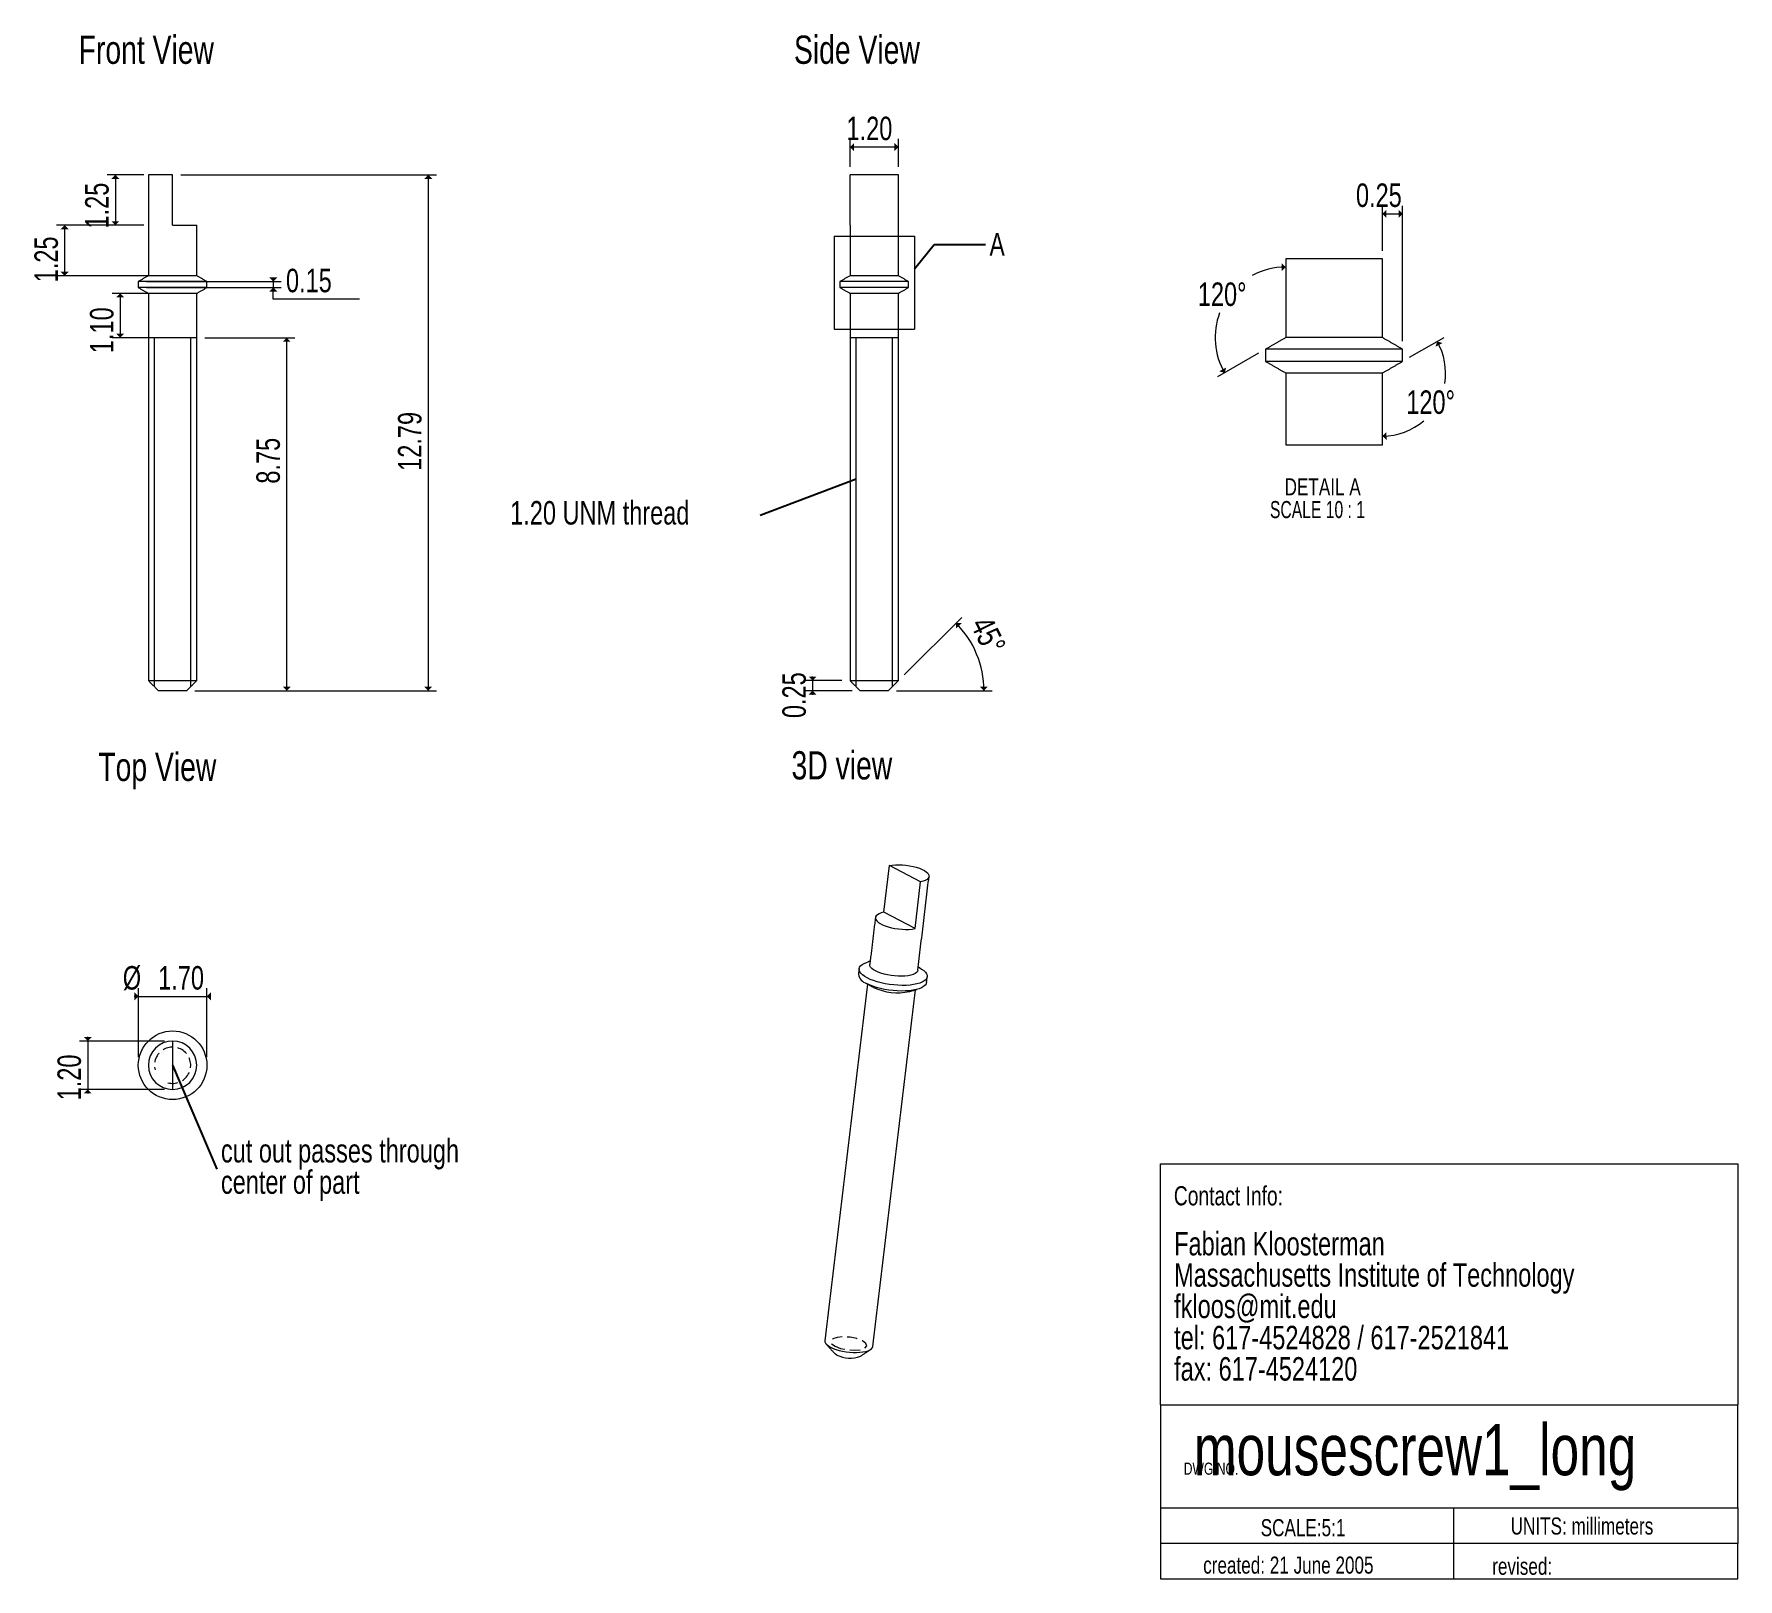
# Model space of a CAD drawing. Header units: millimetres. Extents: x 58 to 269, y 5 to 197.
import ezdxf

# ---------------------------------------------------------------- set-up
doc = ezdxf.new("R2010")
doc.units = ezdxf.units.MM
doc.linetypes.add('HIDDEN', pattern=[1.905, 1.27, -0.635])
doc.styles.add('SLDTEXTSTYLE0', font='TXT', dxfattribs={"width": 0.75})
doc.styles.add('SLDTEXTSTYLE1', font='TXT', dxfattribs={"width": 0.6875})
doc.dimstyles.new('SLDDIMSTYLE0', dxfattribs={"dimtxt": 2.910417, "dimasz": 0.5, "dimexe": 0, "dimexo": 0.0625, "dimgap": 0.727604, "dimtad": 1, "dimtoh": 1, "dimlfac": 0.2, "dimrnd": 1e-09, "dimzin": 4, "dimdsep": 46, "dimtxsty": 'SLDTEXTSTYLE0', "dimsah": 1, "dimcen": 0.09, "dimadec": 0, "dimazin": 0, "dimtfac": 1, "dimtofl": 0, "dimtmove": 0, "dimatfit": 3, "dimfxl": 0, "dimtolj": 1, "dimtzin": 12, "dimarcsym": 0})
doc.dimstyles.new('SLDDIMSTYLE1', dxfattribs={"dimtxt": 2.910417, "dimasz": 0.5, "dimexe": 0, "dimexo": 0.0625, "dimgap": 0.727604, "dimtad": 1, "dimtoh": 1, "dimlfac": 0.2, "dimrnd": 1e-09, "dimzin": 12, "dimdsep": 46, "dimtxsty": 'SLDTEXTSTYLE0', "dimsah": 1, "dimcen": 0.09, "dimadec": 0, "dimazin": 0, "dimtfac": 1, "dimtofl": 0, "dimtmove": 0, "dimatfit": 3, "dimfxl": 0, "dimtolj": 1, "dimtzin": 12, "dimarcsym": 0})
doc.dimstyles.new('SLDDIMSTYLE10', dxfattribs={"dimtxt": 2.910417, "dimasz": 0.5, "dimexe": 0, "dimexo": 0.0625, "dimgap": 0.727604, "dimtad": 1, "dimtoh": 1, "dimlfac": 0.1, "dimrnd": 1e-09, "dimzin": 12, "dimdsep": 46, "dimtxsty": 'SLDTEXTSTYLE0', "dimsah": 1, "dimcen": 0.09, "dimadec": 0, "dimazin": 0, "dimtfac": 1, "dimtofl": 0, "dimtmove": 0, "dimatfit": 3, "dimfxl": 0, "dimtolj": 1, "dimtzin": 12, "dimarcsym": 0})
doc.dimstyles.new('SLDDIMSTYLE2', dxfattribs={"dimtxt": 2.910417, "dimasz": 0.5, "dimexe": 0, "dimexo": 0.0625, "dimgap": 0.727604, "dimtad": 0, "dimtih": 1, "dimtoh": 1, "dimlfac": 0.2, "dimrnd": 1e-09, "dimzin": 12, "dimdsep": 46, "dimtxsty": 'SLDTEXTSTYLE0', "dimsah": 1, "dimcen": 0.09, "dimadec": 0, "dimazin": 0, "dimtfac": 1, "dimtofl": 0, "dimtmove": 0, "dimatfit": 3, "dimfxl": 0, "dimtolj": 1, "dimtzin": 12, "dimarcsym": 0})
doc.dimstyles.new('SLDDIMSTYLE3', dxfattribs={"dimtxt": 2.910417, "dimasz": 0.5, "dimexe": 0, "dimexo": 0.0625, "dimgap": 0.727604, "dimtad": 2, "dimlfac": 0.2, "dimrnd": 1e-09, "dimzin": 12, "dimdsep": 46, "dimtxsty": 'SLDTEXTSTYLE0', "dimsah": 1, "dimcen": 0.09, "dimadec": 0, "dimazin": 0, "dimtfac": 1, "dimtofl": 0, "dimtmove": 0, "dimatfit": 3, "dimfxl": 0, "dimtolj": 1, "dimtzin": 12, "dimarcsym": 0})
doc.dimstyles.new('SLDDIMSTYLE4', dxfattribs={"dimtxt": 2.910417, "dimasz": 0.5, "dimexe": 0, "dimexo": 0.0625, "dimgap": 0.727604, "dimtad": 1, "dimtoh": 1, "dimdec": 4, "dimlfac": 0.2, "dimzin": 12, "dimdsep": 46, "dimtxsty": 'SLDTEXTSTYLE0', "dimsah": 1, "dimcen": 0.09, "dimazin": 0, "dimtfac": 1, "dimtofl": 0, "dimtmove": 0, "dimatfit": 3, "dimfxl": 0, "dimtolj": 1, "dimtzin": 12, "dimarcsym": 0})
doc.dimstyles.new('SLDDIMSTYLE5', dxfattribs={"dimtxt": 0, "dimasz": 0.5, "dimexe": 0, "dimexo": 0.0625, "dimgap": 0, "dimtad": 0, "dimtih": 1, "dimtoh": 1, "dimdec": 0, "dimrnd": 1e-09, "dimzin": 0, "dimdsep": 46, "dimtxsty": 'Standard', "dimsah": 1, "dimcen": 0.09, "dimadec": 0, "dimazin": 0, "dimtfac": 0.5, "dimtdec": 0, "dimtofl": 0, "dimtmove": 0, "dimatfit": 3, "dimfxl": 0, "dimtolj": 1, "dimtzin": 0, "dimarcsym": 0})
doc.dimstyles.new('SLDDIMSTYLE6', dxfattribs={"dimtxt": 0, "dimasz": 6, "dimexe": 0, "dimexo": 0.0625, "dimgap": 0, "dimtad": 0, "dimtih": 1, "dimtoh": 1, "dimdec": 0, "dimrnd": 1e-09, "dimzin": 0, "dimdsep": 46, "dimtxsty": 'Standard', "dimblk1": 'NONE', "dimblk2": 'NONE', "dimsah": 1, "dimcen": 0.09, "dimadec": 0, "dimazin": 0, "dimtfac": 6, "dimtdec": 0, "dimtofl": 0, "dimtmove": 0, "dimatfit": 3, "dimldrblk": 'NONE', "dimfxl": 0, "dimtolj": 1, "dimtzin": 0, "dimarcsym": 0})
doc.dimstyles.new('SLDDIMSTYLE7', dxfattribs={"dimtxt": 2.910417, "dimasz": 0.5, "dimexe": 0, "dimexo": 0.0625, "dimgap": 0.727604, "dimtad": 1, "dimtoh": 1, "dimlfac": 0.2, "dimrnd": 1e-09, "dimzin": 4, "dimdsep": 46, "dimtxsty": 'SLDTEXTSTYLE0', "dimsah": 1, "dimcen": 0.09, "dimadec": 0, "dimazin": 0, "dimtfac": 1, "dimtofl": 0, "dimtmove": 0, "dimatfit": 3, "dimfxl": 0, "dimtolj": 1, "dimtzin": 12, "dimarcsym": 0})
doc.dimstyles.new('SLDDIMSTYLE8', dxfattribs={"dimtxt": 2.910417, "dimasz": 0.5, "dimexe": 0, "dimexo": 0.0625, "dimgap": 0.727604, "dimtad": 1, "dimtoh": 1, "dimlfac": 0.2, "dimrnd": 1e-09, "dimzin": 4, "dimdsep": 46, "dimtxsty": 'SLDTEXTSTYLE0', "dimsah": 1, "dimcen": 0.09, "dimadec": 0, "dimazin": 0, "dimtfac": 1, "dimtofl": 0, "dimtmove": 0, "dimatfit": 3, "dimfxl": 0, "dimtolj": 1, "dimtzin": 12, "dimarcsym": 0})
doc.dimstyles.new('SLDDIMSTYLE9', dxfattribs={"dimtxt": 2.910417, "dimasz": 0.5, "dimexe": 0, "dimexo": 0.0625, "dimgap": 0.727604, "dimtad": 0, "dimtih": 1, "dimtoh": 1, "dimdec": 4, "dimlfac": 0.1, "dimzin": 12, "dimdsep": 46, "dimtxsty": 'SLDTEXTSTYLE0', "dimsah": 1, "dimcen": 0.09, "dimazin": 0, "dimtfac": 1, "dimtofl": 0, "dimtmove": 0, "dimatfit": 3, "dimfxl": 0, "dimtolj": 1, "dimtzin": 12, "dimarcsym": 0})

# ---------------------------------------------------------------- blocks, each defined once
blk = doc.blocks.new('SW_NOTE_0')
at = {"color": 0, "linetype": 'Continuous', "lineweight": 0, "char_height": 2.9104, "attachment_point": 1, "style": 'SLDTEXTSTYLE0'}
for s, insert in [('Fabian Kloosterman', (0, 3.75)), ('Massachusetts Institute of Technology', (0, -0.13)), ('fkloos@mit.edu', (0, -4.01)), ('tel: 617-4524828 / 617-2521841', (0, -7.89)), ('fax: 617-4524120', (0, -11.77))]:
    blk.add_mtext(s, dxfattribs=dict(at, insert=insert))
blk = doc.blocks.new('*D2')
at = {"color": 7, "linetype": 'Continuous', "lineweight": 0}
for p, q in [((73.8, 164.79), (67.3, 164.79)), ((68.3, 164.79), (68.3, 159.29)), ((73.8, 159.29), (67.3, 159.29))]:
    blk.add_line(p, q, dxfattribs=at)
for points in [[(68.3, 164.79), (67.8, 164.29), (68.8, 164.29)], [(68.3, 159.29), (68.8, 159.79), (67.8, 159.79)]]:
    blk.add_solid(points, dxfattribs=at)
at = {"color": 7, "linetype": 'Continuous', "lineweight": 0, "insert": (64.55, 157.38), "char_height": 2.91, "attachment_point": 1, "rotation": 90, "style": 'SLDTEXTSTYLE0'}
blk.add_mtext('1.10', dxfattribs=at)
blk = doc.blocks.new('*D3')
at = {"color": 7, "linetype": 'Continuous', "lineweight": 0}
for p, q in [((71.07, 173.23), (60.41, 173.23)), ((61.41, 173.23), (61.41, 166.98)), ((73.8, 166.98), (60.41, 166.98))]:
    blk.add_line(p, q, dxfattribs=at)
for points in [[(61.41, 173.23), (60.91, 172.73), (61.91, 172.73)], [(61.41, 166.98), (61.91, 167.48), (60.91, 167.48)]]:
    blk.add_solid(points, dxfattribs=at)
at = {"color": 7, "linetype": 'Continuous', "lineweight": 0, "insert": (57.66, 166.16), "char_height": 2.91, "attachment_point": 1, "rotation": 90, "style": 'SLDTEXTSTYLE0'}
blk.add_mtext('1.25', dxfattribs=at)
blk = doc.blocks.new('*D4')
at = {"color": 7, "linetype": 'Continuous', "lineweight": 0}
for p, q in [((78.8, 159.29), (89.95, 159.29)), ((88.95, 115.54), (88.95, 159.29)), ((78.8, 115.54), (89.95, 115.54))]:
    blk.add_line(p, q, dxfattribs=at)
for points in [[(88.95, 159.29), (88.45, 158.79), (89.45, 158.79)], [(88.95, 115.54), (89.45, 116.04), (88.45, 116.04)]]:
    blk.add_solid(points, dxfattribs=at)
at = {"color": 7, "linetype": 'Continuous', "lineweight": 0, "insert": (85.19, 141.2), "char_height": 2.91, "attachment_point": 1, "rotation": 90, "style": 'SLDTEXTSTYLE0'}
blk.add_mtext('8.75', dxfattribs=at)
blk = doc.blocks.new('*D5')
at = {"color": 7, "linetype": 'Continuous', "lineweight": 0}
for p, q in [((71.24, 179.48), (66.7, 179.48)), ((67.7, 179.48), (67.7, 173.23)), ((71.24, 173.23), (66.7, 173.23))]:
    blk.add_line(p, q, dxfattribs=at)
for points in [[(67.7, 179.48), (67.2, 178.98), (68.2, 178.98)], [(67.7, 173.23), (68.2, 173.73), (67.2, 173.73)]]:
    blk.add_solid(points, dxfattribs=at)
at = {"color": 7, "linetype": 'Continuous', "lineweight": 0, "insert": (63.95, 172.83), "char_height": 2.91, "attachment_point": 1, "rotation": 90, "style": 'SLDTEXTSTYLE0'}
blk.add_mtext('1.25', dxfattribs=at)
blk = doc.blocks.new('*D6')
at = {"color": 7, "linetype": 'Continuous', "lineweight": 0}
for p, q in [((71.55, 166.26), (88.28, 166.26)), ((71.55, 165.51), (88.28, 165.51)), ((87.28, 166.26), (87.28, 166.76)), ((87.28, 166.26), (87.28, 165.51)), ((87.28, 164.09), (87.28, 165.51)), ((97.97, 164.09), (87.28, 164.09))]:
    blk.add_line(p, q, dxfattribs=at)
for points in [[(87.28, 166.26), (87.78, 166.76), (86.78, 166.76)], [(87.28, 165.51), (86.78, 165.01), (87.78, 165.01)]]:
    blk.add_solid(points, dxfattribs=at)
at = {"color": 7, "linetype": 'Continuous', "lineweight": 0, "insert": (88.86, 167.84), "char_height": 2.91, "attachment_point": 1, "style": 'SLDTEXTSTYLE0'}
blk.add_mtext('0.15', dxfattribs=at)
blk = doc.blocks.new('*D7')
at = {"color": 7, "linetype": 'Continuous', "lineweight": 0}
for p, q in [((75.8, 179.48), (107.51, 179.48)), ((106.51, 179.48), (106.51, 115.54)), ((77.55, 115.54), (107.51, 115.54))]:
    blk.add_line(p, q, dxfattribs=at)
for points in [[(106.51, 179.48), (106.01, 178.98), (107.01, 178.98)], [(106.51, 115.54), (107.01, 116.04), (106.01, 116.04)]]:
    blk.add_solid(points, dxfattribs=at)
at = {"color": 7, "linetype": 'Continuous', "lineweight": 0, "insert": (102.75, 142.79), "char_height": 2.91, "attachment_point": 1, "rotation": 90, "style": 'SLDTEXTSTYLE0'}
blk.add_mtext('12.79', dxfattribs=at)
blk = doc.blocks.new('*D8')
at = {"color": 7, "linetype": 'Continuous', "lineweight": 0}
for p, q in [((157.81, 116.79), (153.17, 116.79)), ((154.17, 116.79), (154.17, 117.29)), ((154.17, 116.79), (154.17, 115.54)), ((159.06, 115.54), (153.17, 115.54)), ((154.17, 115.54), (154.17, 115.04))]:
    blk.add_line(p, q, dxfattribs=at)
for points in [[(154.17, 116.79), (154.67, 117.29), (153.67, 117.29)], [(154.17, 115.54), (153.67, 115.04), (154.67, 115.04)]]:
    blk.add_solid(points, dxfattribs=at)
at = {"color": 7, "linetype": 'Continuous', "lineweight": 0, "insert": (150.42, 112.14), "char_height": 2.91, "attachment_point": 1, "rotation": 90, "style": 'SLDTEXTSTYLE0'}
blk.add_mtext('0.25', dxfattribs=at)
blk = doc.blocks.new('*D9')
at = {"color": 7, "linetype": 'Continuous', "lineweight": 0}
for p, q in [((165.52, 117.49), (172.66, 124.63)), ((164.56, 115.54), (176.43, 115.54))]:
    blk.add_line(p, q, dxfattribs=at)
blk.add_arc((163.56, 115.54), 11.86, 0, 45, dxfattribs=at)
for points in [[(171.95, 123.92), (171.94, 123.22), (172.66, 123.91)], [(175.43, 115.54), (175.92, 116.05), (174.92, 116.02)]]:
    blk.add_solid(points, dxfattribs=at)
at = {"color": 7, "linetype": 'Continuous', "lineweight": 0, "insert": (176.3, 125.03), "char_height": 2.91, "attachment_point": 1, "rotation": 296.0898, "style": 'SLDTEXTSTYLE0'}
blk.add_mtext('45°', dxfattribs=at)
blk = doc.blocks.new('*D10')
at = {"color": 7, "linetype": 'Continuous', "lineweight": 0}
for p, q in [((158.81, 180.48), (158.81, 183.93)), ((164.81, 180.48), (164.81, 183.93)), ((164.81, 182.93), (158.81, 182.93))]:
    blk.add_line(p, q, dxfattribs=at)
for points in [[(158.81, 182.93), (159.31, 182.43), (159.31, 183.43)], [(164.81, 182.93), (164.31, 183.43), (164.31, 182.43)]]:
    blk.add_solid(points, dxfattribs=at)
at = {"color": 7, "linetype": 'Continuous', "lineweight": 0, "insert": (158.38, 186.69), "char_height": 2.91, "attachment_point": 1, "style": 'SLDTEXTSTYLE0'}
blk.add_mtext('1.20', dxfattribs=at)
blk = doc.blocks.new('SW_NOTE_1')
at = {"color": 0, "linetype": 'Continuous', "lineweight": 0, "insert": (-31, 1.81), "char_height": 2.9104, "attachment_point": 1, "style": 'SLDTEXTSTYLE0'}
blk.add_mtext('1.20 UNM thread', dxfattribs=at)
blk = doc.blocks.new('_NONE')
blk = doc.blocks.new('*D13')
at = {"color": 7, "linetype": 'Continuous', "lineweight": 0}
for p, q in [((70.55, 70.11), (70.55, 78.65)), ((79.05, 70.11), (79.05, 78.65)), ((70.55, 77.65), (70.05, 77.65)), ((70.55, 77.65), (79.05, 77.65)), ((79.05, 77.65), (79.55, 77.65))]:
    blk.add_line(p, q, dxfattribs=at)
for points in [[(70.55, 77.65), (70.05, 78.15), (70.05, 77.15)], [(79.05, 77.65), (79.55, 77.15), (79.55, 78.15)]]:
    blk.add_solid(points, dxfattribs=at)
at = {"color": 7, "linetype": 'Continuous', "lineweight": 0, "char_height": 2.91, "attachment_point": 1, "style": 'SLDTEXTSTYLE0'}
for s, insert in [('%%c', (68.62, 81.4)), ('1.70', (73.01, 81.4))]:
    blk.add_mtext(s, dxfattribs=dict(at, insert=insert))
blk = doc.blocks.new('*D14')
at = {"color": 7, "linetype": 'Continuous', "lineweight": 0}
for p, q in [((73.8, 72.11), (63.27, 72.11)), ((64.27, 72.11), (64.27, 72.61)), ((64.27, 72.11), (64.27, 66.11)), ((73.8, 66.11), (63.27, 66.11)), ((64.27, 66.11), (64.27, 65.61))]:
    blk.add_line(p, q, dxfattribs=at)
for points in [[(64.27, 72.11), (64.77, 72.61), (63.77, 72.61)], [(64.27, 66.11), (63.77, 65.61), (64.77, 65.61)]]:
    blk.add_solid(points, dxfattribs=at)
at = {"color": 7, "linetype": 'Continuous', "lineweight": 0, "insert": (60.52, 64.76), "char_height": 2.91, "attachment_point": 1, "rotation": 90, "style": 'SLDTEXTSTYLE0'}
blk.add_mtext('1.20', dxfattribs=at)
blk = doc.blocks.new('SW_NOTE_2')
at = {"color": 0, "linetype": 'Continuous', "lineweight": 0, "char_height": 2.9104, "attachment_point": 1, "style": 'SLDTEXTSTYLE0'}
for s, insert in [('cut out passes through', (0.5, 3.75)), ('center of part', (0.5, -0.13))]:
    blk.add_mtext(s, dxfattribs=dict(at, insert=insert))
blk = doc.blocks.new('*D16')
at = {"color": 7, "linetype": 'Continuous', "lineweight": 0}
blk.add_line((228.21, 156.86), (232.49, 159.33), dxfattribs=at)
for start, end in [(350.5354, 30), (270, 310.9765)]:
    blk.add_arc((224.84, 154.92), 7.83, start, end, dxfattribs=at)
for points in [[(231.63, 158.83), (231.42, 158.16), (232.3, 158.63)], [(224.84, 147.09), (225.36, 146.6), (225.33, 147.6)]]:
    blk.add_solid(points, dxfattribs=at)
at = {"color": 7, "linetype": 'Continuous', "lineweight": 0, "insert": (227.8, 152.76), "char_height": 2.91, "attachment_point": 1, "style": 'SLDTEXTSTYLE0'}
blk.add_mtext('120°', dxfattribs=at)
blk = doc.blocks.new('*D17')
at = {"color": 7, "linetype": 'Continuous', "lineweight": 0}
blk.add_line((209.48, 157.36), (204.4, 154.43), dxfattribs=at)
for start, end in [(90, 118.2734), (159.3674, 210)]:
    blk.add_arc((212.84, 159.3), 8.75, start, end, dxfattribs=at)
for points in [[(212.84, 168.06), (212.33, 168.54), (212.36, 167.54)], [(205.26, 154.93), (205.47, 155.6), (204.59, 155.13)]]:
    blk.add_solid(points, dxfattribs=at)
at = {"color": 7, "linetype": 'Continuous', "lineweight": 0, "insert": (201.95, 166.14), "char_height": 2.91, "attachment_point": 1, "style": 'SLDTEXTSTYLE0'}
blk.add_mtext('120°', dxfattribs=at)
blk = doc.blocks.new('*D18')
at = {"color": 7, "linetype": 'Continuous', "lineweight": 0}
for p, q in [((224.84, 170.07), (224.84, 175.65)), ((227.34, 158.86), (227.34, 175.65)), ((224.84, 174.65), (227.34, 174.65))]:
    blk.add_line(p, q, dxfattribs=at)
for points in [[(224.84, 174.65), (225.34, 174.15), (225.34, 175.15)], [(227.34, 174.65), (226.84, 175.15), (226.84, 174.15)]]:
    blk.add_solid(points, dxfattribs=at)
at = {"color": 7, "linetype": 'Continuous', "lineweight": 0, "insert": (221.56, 178.41), "char_height": 2.91, "attachment_point": 1, "style": 'SLDTEXTSTYLE0'}
blk.add_mtext('0.25', dxfattribs=at)
blk = doc.blocks.new('SW_NOTE_3')
at = {"color": 0, "linetype": 'Continuous', "lineweight": 0, "attachment_point": 1}
for s, insert, char_height, style in [('DETAIL A ', (0, 2.73), 2.117, 'SLDTEXTSTYLE0'), ('SCALE 10 : 1', (-1.82, -0.09), 2.1167, 'SLDTEXTSTYLE1')]:
    blk.add_mtext(s, dxfattribs=dict(at, insert=insert, char_height=char_height, style=style))

msp = doc.modelspace()

# ---------------------------------------------------------------- linework, layer by layer
at = {"color": 7, "linetype": 'Continuous', "lineweight": 15}
for p, q in [((74.79597, 179.47877), (71.79597, 179.47877)), ((74.79597, 173.22877), (74.79597, 179.47877)), ((164.81182, 179.47877), (158.81182, 179.47877)), ((158.81182, 173.22877), (158.81182, 179.47877)), ((164.81182, 173.22877), (164.81182, 179.47877)), ((74.79597, 173.22877), (77.79597, 173.22877)), ((77.79597, 166.97877), (71.79597, 166.97877)), ((164.81182, 166.97877), (158.81182, 166.97877)), ((79.04597, 166.25708), (70.54597, 166.25708)), ((79.04597, 165.50708), (70.54597, 165.50708)), ((166.06182, 166.25708), (157.56182, 166.25708)), ((166.06182, 165.50708), (157.56182, 165.50708)), ((77.79597, 164.78539), (71.79597, 164.78539)), ((164.81182, 164.78539), (158.81182, 164.78539)), ((224.84372, 159.30373), (212.84372, 159.30373)), ((227.34372, 157.86036), (210.34372, 157.86036)), ((227.34372, 156.36036), (210.34372, 156.36036)), ((224.84372, 154.91698), (212.84372, 154.91698)), ((71.79597, 116.78539), (77.79597, 116.78539)), ((158.81182, 116.78539), (164.81182, 116.78539)), ((76.54597, 115.53539), (73.04597, 115.53539)), ((163.56182, 115.53539), (160.06182, 115.53539)), ((162.99751, 88.06531), (163.69283, 93.87233)), ((167.56913, 91.84887), (163.69283, 93.87233)), ((166.87381, 86.04184), (167.56913, 91.84887)), ((166.87381, 86.04184), (162.99751, 88.06531)), ((161.73089, 78.75371), (161.65753, 78.79323)), ((74.79597, 72.1082), (74.79597, 66.1082))]:
    msp.add_line(p, q, dxfattribs=at)
at = {"color": 7, "linetype": 'Continuous', "lineweight": 0}
for p, q in [((156.85062, 171.85974), (156.85062, 160.33426)), ((156.85062, 171.85974), (166.80444, 171.85974)), ((166.80444, 171.85974), (166.80444, 160.33426)), ((224.84372, 169.06569), (212.84372, 169.06569)), ((77.79597, 159.28539), (71.79597, 159.28539)), ((72.54597, 116.03539), (72.54597, 159.28539)), ((77.04597, 116.03539), (77.04597, 159.28539)), ((156.85062, 160.33426), (166.80444, 160.33426)), ((164.81182, 159.28539), (158.81182, 159.28539)), ((159.56182, 116.03595), (159.56182, 159.28539)), ((164.06182, 116.03595), (164.06182, 159.28539)), ((212.84372, 146.01473), (224.84372, 146.01473)), ((197.33068, 27), (197.33068, 56.89897)), ((197.33068, 56.89897), (268.92941, 56.89897)), ((268.92941, 56.89897), (268.92941, 27)), ((197.33068, 27), (268.92941, 27)), ((197.33068, 27), (197.33068, 9.84496)), ((268.92941, 14.25), (268.92941, 27)), ((197.33068, 14.25), (268.92941, 14.25)), ((233.69379, 5.43594), (233.69379, 14.25)), ((268.92941, 14.25), (268.92941, 9.84496)), ((268.92941, 9.84496), (197.33068, 9.84496)), ((197.33068, 9.84496), (197.33068, 5.43594)), ((268.92941, 5.43594), (268.92941, 9.84496)), ((197.33068, 5.43594), (268.92941, 5.43594))]:
    msp.add_line(p, q, dxfattribs=at)
at = {"color": 7, "linetype": 'Continuous', "lineweight": 15, "flags": 128}
for points in [[(163.69283, 93.87233), (164.05212, 93.92883), (164.44668, 93.96147), (164.8677, 93.96952), (165.30577, 93.9528), (165.7511, 93.91168), (166.19375, 93.84708), (166.62383, 93.76044), (167.03172, 93.6537), (167.40833, 93.52925), (167.74524, 93.38986), (168.03491, 93.23864), (168.27089, 93.07898), (168.44789, 92.91445), (168.56197, 92.74871), (168.61058, 92.58547), (168.59263, 92.42837), (168.50851, 92.28093), (168.36012, 92.14644), (168.15077, 92.02791), (167.88512, 91.92797), (167.56913, 91.84887)], [(162.99751, 88.06531), (162.68151, 87.9862), (162.41587, 87.88627), (162.20651, 87.76773), (162.05812, 87.63324), (161.97401, 87.4858), (161.95606, 87.32871), (162.00466, 87.16547), (162.11874, 86.99973), (162.29575, 86.83519), (162.53172, 86.67553), (162.8214, 86.52432), (163.1583, 86.38493), (163.53491, 86.26047), (163.94281, 86.15373), (164.37289, 86.0671), (164.81554, 86.0025), (165.26087, 85.96137), (165.69894, 85.94465), (166.11995, 85.9527), (166.51451, 85.98534), (166.87381, 86.04184)], [(160.95069, 79.93154), (160.63187, 80.11626), (160.36869, 80.30823), (160.1653, 80.50442), (160.02491, 80.70175), (159.94973, 80.89709), (159.94096, 81.08736), (159.99872, 81.26958), (160.12211, 81.44085), (160.30918, 81.59849), (160.55698, 81.74), (160.8616, 81.86315), (161.07936, 81.93009)], [(167.47334, 81.16449), (167.68824, 81.03576), (167.95142, 80.84379), (168.15481, 80.6476), (168.2952, 80.45027), (168.37037, 80.25493), (168.37915, 80.06466), (168.32138, 79.88245), (168.198, 79.71117), (168.01093, 79.55354), (167.76313, 79.41203), (167.4585, 79.28887), (167.10186, 79.18602), (166.69883, 79.10508), (166.25575, 79.04735), (165.77963, 79.01372), (165.27796, 79.00473), (164.75867, 79.02052), (164.22993, 79.06084), (163.70009, 79.12506), (163.17751, 79.21216), (162.67042, 79.32076), (162.18682, 79.44917), (161.73435, 79.59534), (161.32012, 79.75698), (160.95069, 79.93154)], [(161.97491, 80.79163), (161.71134, 80.9475), (161.50427, 81.11005), (161.35832, 81.27565), (161.27675, 81.4406), (161.26138, 81.60122), (161.26162, 81.60321)], [(167.21906, 80.88988), (167.16812, 80.73918), (167.05154, 80.59782), (166.87217, 80.47095), (166.634, 80.36141), (166.34237, 80.27164), (166.00377, 80.20365), (165.62579, 80.15895), (165.21686, 80.13855), (164.78611, 80.1429), (164.34317, 80.17191), (163.89794, 80.22491), (163.46035, 80.30075), (163.04019, 80.3977), (162.64683, 80.51362), (162.28908, 80.64592), (161.97491, 80.79163)], [(168.29647, 79.37389), (168.29571, 79.36782), (168.23795, 79.1856), (168.11456, 79.01433), (167.92749, 78.85669), (167.67969, 78.71518), (167.37507, 78.59203), (167.01842, 78.48918), (166.61539, 78.40824), (166.17232, 78.35051), (165.69619, 78.31688), (165.19453, 78.30789), (164.67523, 78.32368), (164.14649, 78.364), (163.61666, 78.42821), (163.09407, 78.51531), (162.58698, 78.62392), (162.10339, 78.75232), (161.65091, 78.8985), (161.23669, 79.06014), (160.86725, 79.2347)], [(155.67756, 34.96734), (155.67733, 34.96535), (155.6927, 34.80473), (155.77427, 34.63978), (155.92022, 34.47418), (156.12729, 34.31163), (156.39085, 34.15575)], [(156.39085, 34.15575), (156.70502, 34.01004), (157.06278, 33.87775), (157.45613, 33.76183), (157.87629, 33.66487), (158.31388, 33.58904), (158.75911, 33.53603), (159.20205, 33.50703), (159.6328, 33.50268), (160.04173, 33.52308), (160.41972, 33.56778), (160.75831, 33.63577), (161.04994, 33.72554), (161.28811, 33.83508), (161.46749, 33.96195), (161.58406, 34.10331), (161.63501, 34.25401)], [(157.19572, 33.1839), (157.00054, 33.30414), (156.88008, 33.41108)]]:
    msp.add_lwpolyline(points, dxfattribs=at)
at = {"color": 7, "linetype": 'HIDDEN', "lineweight": 0, "flags": 128}
msp.add_lwpolyline([(156.95721, 34.26948), (157.64282, 34.00508), (158.48271, 33.83286), (159.34904, 33.77907), (160.10989, 33.85188), (160.64945, 34.0402), (160.88557, 34.31538), (160.7823, 34.63552), (160.35536, 34.95187), (159.66975, 35.21628), (158.82985, 35.38849), (157.96353, 35.44228), (157.20267, 35.36948), (156.66311, 35.18115), (156.427, 34.90597), (156.53027, 34.58584), (156.95721, 34.26948)], dxfattribs=at)
at = {"color": 7, "linetype": 'Continuous', "lineweight": 15}
msp.add_circle((74.79597, 69.1082), 4.25, dxfattribs=at)
for centre, radius, start, end in [((161.29169, 80.62666), 1.45523, 189.5810589, 253.0423201), ((164.69673, 85.11429), 7.01806, 245.001089, 282.1257601), ((74.79597, 69.1082), 3, 90, 270), ((74.79597, 69.1082), 3, 270, 90), ((158.82535, 36.36982), 3.57852, 242.9096923, 290.8505319)]:
    msp.add_arc(centre, radius, start, end, dxfattribs=at)
at = {"color": 7, "linetype": 'HIDDEN', "lineweight": 0}
msp.add_arc((74.79597, 69.1082), 2.25, 255, 195, dxfattribs=at)
at = {"color": 7, "linetype": 'Continuous', "lineweight": 15}
for points in [[(71.79597, 179.47877), (71.79597, 166.97877)], [(77.79597, 166.97877), (77.79597, 173.22877)], [(158.81182, 173.22877), (158.81182, 166.97877)], [(164.81182, 166.97877), (164.81182, 173.22877)], [(212.84372, 169.06569), (212.84372, 159.30373)], [(224.84372, 159.30373), (224.84372, 169.06569)], [(71.79597, 166.97877), (70.54597, 166.25708)], [(79.04597, 166.25708), (77.79597, 166.97877)], [(158.81182, 166.97877), (157.56182, 166.25708)], [(166.06182, 166.25708), (164.81182, 166.97877)], [(70.54597, 166.25708), (70.54597, 165.50708)], [(70.54597, 165.50708), (71.79597, 164.78539)], [(77.79597, 164.78539), (79.04597, 165.50708)], [(79.04597, 165.50708), (79.04597, 166.25708)], [(157.56182, 166.25708), (157.56182, 165.50708)], [(157.56182, 165.50708), (158.81182, 164.78539)], [(164.81182, 164.78539), (166.06182, 165.50708)], [(166.06182, 165.50708), (166.06182, 166.25708)], [(71.79597, 164.78539), (71.79597, 116.78539)], [(77.79597, 116.78539), (77.79597, 164.78539)], [(158.81182, 164.78539), (158.81182, 116.78539)], [(164.81182, 116.78539), (164.81182, 164.78539)], [(212.84372, 159.30373), (210.34372, 157.86036)], [(227.34372, 157.86036), (224.84372, 159.30373)], [(210.34372, 157.86036), (210.34372, 156.36036)], [(227.34372, 156.36036), (227.34372, 157.86036)], [(210.34372, 156.36036), (212.84372, 154.91698)], [(212.84372, 154.91698), (212.84372, 146.01473)], [(224.84372, 154.91698), (227.34372, 156.36036)], [(224.84372, 146.01473), (224.84372, 154.91698)], [(71.79597, 116.78539), (73.04597, 115.53539)], [(76.54597, 115.53539), (77.79597, 116.78539)], [(158.81182, 116.78539), (160.06182, 115.53539)], [(163.56182, 115.53539), (164.81182, 116.78539)], [(167.21906, 80.88988), (168.6097, 92.50393)], [(161.95694, 87.41024), (161.26162, 81.60321)], [(159.94019, 81.08129), (159.85676, 80.38444)], [(161.30833, 81.9933), (161.07936, 81.93009)], [(167.47334, 81.16449), (167.26577, 81.27997)], [(160.9709, 79.17521), (155.67756, 34.96734)], [(160.76333, 79.29069), (161.65753, 78.79323)], [(161.63501, 34.25401), (166.92834, 78.46188)], [(166.17093, 78.25281), (167.1573, 78.52509)], [(168.29647, 79.37389), (168.37991, 80.07074)], [(155.84976, 34.54521), (156.88008, 33.41108)], [(160.09906, 33.02565), (161.36801, 33.88447)]]:
    msp.add_open_spline(points, degree=1, dxfattribs=at)

# ---------------------------------------------------------------- block references
at = {"color": 7, "linetype": 'Continuous', "lineweight": 0}
for name, p in [('SW_NOTE_3', (212.71004, 139.13741)), ('SW_NOTE_1', (147.66615, 137.23451)), ('SW_NOTE_2', (80.29134, 56.21691)), ('SW_NOTE_0', (199.00821, 44.6957))]:
    msp.add_blockref(name, p, dxfattribs=at)

# ---------------------------------------------------------------- texts
at = {"color": 7, "linetype": 'Continuous', "lineweight": 0, "attachment_point": 1, "style": 'SLDTEXTSTYLE0'}
for s, insert, char_height in [('Front View', (63.1475, 196.73912), 3.5), ('Side View', (151.86177, 196.74141), 3.5), ('A', (176.11244, 172.27628), 2.82222), ('Top View', (65.58703, 107.84645), 3.5), ('3D view', (151.56133, 108.03597), 3.5), ('Contact Info:', (198.9711, 54.1184), 2.38125), ('mousescrew1_long', (201.45048, 24.63174), 6.35), ('DWG NO.', (200.19771, 19.85063), 1.5), ('SCALE:5:1', (209.74424, 12.84537), 2.116667), ('UNITS: millimeters', (240.74092, 13.05004), 2.1166667), ('created: 21 June 2005', (202.61146, 8.20514), 2.1166667), ('revised: ', (238.45775, 8.06524), 2.116667)]:
    msp.add_mtext(s, dxfattribs=dict(at, insert=insert, char_height=char_height))

# ---------------------------------------------------------------- dimensions: what is measured, and where the dimension line sits
at = {"color": 7, "linetype": 'Continuous', "lineweight": 0}
for base, p1, p2, dimstyle, picture, middle in [((158.81182, 182.93497), (164.81182, 179.47877), (158.81182, 179.47877), 'SLDDIMSTYLE0', '*D10', (162.13956, 182.93497)), ((227.34372, 174.65432), (224.84372, 169.06569), (227.34372, 157.86036), 'SLDDIMSTYLE10', '*D18', (225.32141, 174.65432))]:
    dim = msp.add_linear_dim(base=base, p1=p1, p2=p2, dimstyle=dimstyle, dxfattribs=at)
    dim.commit()
    dim.dimension.update_dxf_attribs({"geometry": picture, "text_midpoint": middle, "dimtype": 160})
for base, p1, p2, dimstyle, picture, middle in [((67.69818, 173.22877), (74.79597, 179.47877), (74.79597, 173.22877), 'SLDDIMSTYLE1', '*D5', (67.69818, 176.59081)), ((106.50631, 115.53539), (74.79597, 179.47877), (76.54597, 115.53539), 'SLDDIMSTYLE1', '*D7', (106.50631, 147.62258)), ((61.41283, 166.97877), (74.79597, 173.22877), (74.79597, 166.97877), 'SLDDIMSTYLE1', '*D3', (61.41283, 169.9172)), ((87.27557, 165.50708), (70.54597, 166.25708), (70.54597, 165.50708), 'SLDDIMSTYLE2', '*D6', (87.27557, 166.40461)), ((68.30428, 159.28539), (74.79597, 164.78539), (74.79597, 159.28539), 'SLDDIMSTYLE0', '*D2', (68.30428, 161.14173)), ((88.94567, 159.28539), (77.79597, 115.53539), (77.79597, 159.28539), 'SLDDIMSTYLE1', '*D4', (88.94567, 144.95816)), ((154.17499, 115.53539), (158.81182, 116.78539), (160.06182, 115.53539), 'SLDDIMSTYLE3', '*D8', (154.17499, 115.89894)), ((64.27416, 66.1082), (74.79597, 72.1082), (74.79597, 66.1082), 'SLDDIMSTYLE8', '*D14', (64.27416, 68.52066))]:
    dim = msp.add_linear_dim(base=base, p1=p1, p2=p2, angle=90, dimstyle=dimstyle, dxfattribs=at)
    dim.commit()
    dim.dimension.update_dxf_attribs({"geometry": picture, "text_midpoint": middle, "dimtype": 160})
for base, line1, line2, dimstyle, picture, middle in [((205.26382, 163.67999), ((212.84372, 169.06569), (212.84372, 159.30373)), ((212.84372, 159.30373), (210.34372, 157.86036)), 'SLDDIMSTYLE9', '*D17', (205.95263, 164.69998)), ((231.62503, 151.00179), ((224.84372, 146.01473), (224.84372, 154.91698)), ((224.84372, 154.91698), (227.34372, 156.36036)), 'SLDDIMSTYLE9', '*D16', (231.79764, 151.31729)), ((174.52301, 120.07566), ((160.06182, 115.53539), (163.56182, 115.53539)), ((163.56182, 115.53539), (164.81182, 116.78539)), 'SLDDIMSTYLE4', '*D9', (174.21722, 120.75306))]:
    dim = msp.add_angular_dim_2l(base=base, line1=line1, line2=line2, dimstyle=dimstyle, dxfattribs=at)
    dim.commit()
    dim.dimension.update_dxf_attribs({"geometry": picture, "text_midpoint": middle, "dimtype": 162})
dim = msp.add_linear_dim(base=(79.04597, 77.65219), p1=(70.54597, 69.1082), p2=(79.04597, 69.1082), text='%%c<>', dimstyle='SLDDIMSTYLE7', dxfattribs=at)
dim.commit()
dim.dimension.update_dxf_attribs({"geometry": '*D13', "text_midpoint": (74.57475, 77.65219), "dimtype": 160})

# ---------------------------------------------------------------- leaders
at = {"color": 7, "linetype": 'Continuous', "lineweight": 0, "has_arrowhead": 0}
msp.add_leader([(166.80444, 167.81872), (169.26244, 170.86577), (175.61244, 170.86577)], dimstyle='SLDDIMSTYLE6', dxfattribs=at)
at = {"color": 7, "linetype": 'Continuous', "lineweight": 0}
for points in [[(159.56182, 141.76647), (147.66615, 137.23451)], [(74.79597, 69.10105), (80.29134, 56.21691)]]:
    msp.add_leader(points, dimstyle='SLDDIMSTYLE5', dxfattribs=at)

doc.saveas('drawing.dxf')
